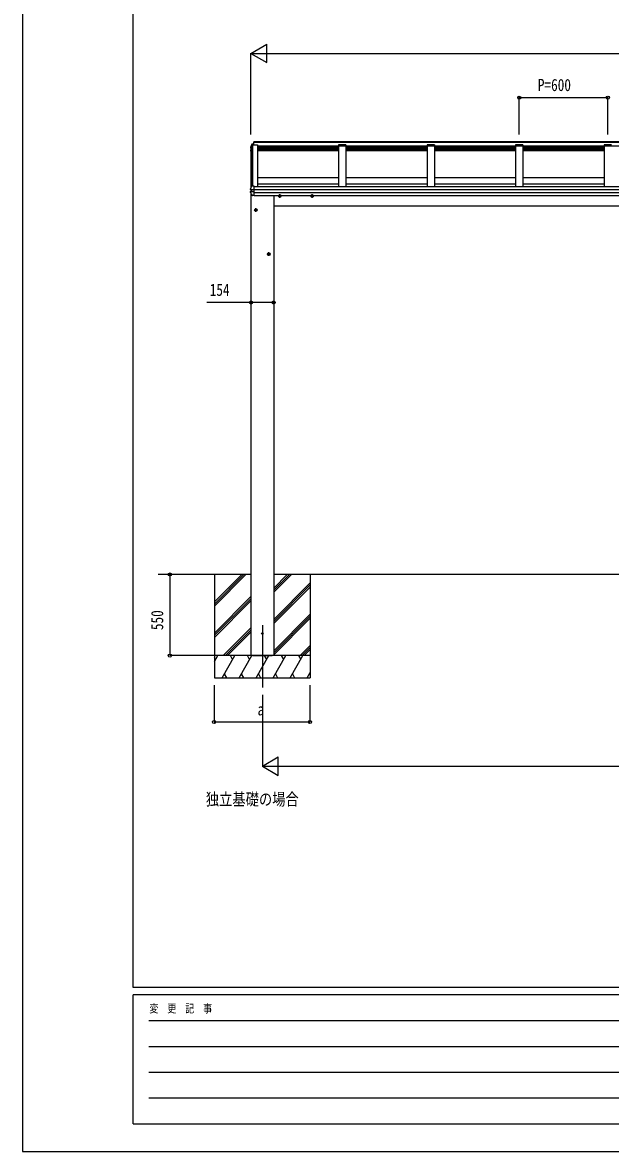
# Model space of a CAD drawing. Units: millimetres, scale not verified. Extents: x -10512 to 10512, y -7425 to 7425.
# Drawn here: x -10512 to -6528, y -7425 to 231 of the extents above; entities that cross this region are included whole.
import ezdxf
from ezdxf.enums import TextEntityAlignment as Align

# ---------------------------------------------------------------- set-up
doc = ezdxf.new("R2010")
doc.units = ezdxf.units.MM
doc.header["$LTSCALE"] = 40
for name, color, linetype in [('0-2_USER1', 3, 'Continuous'), ('0-4_YKK_12', 2, 'Continuous'), ('0-5_YKK_13', 4, 'Continuous'), ('0-6_YKK_A1', 4, 'Continuous'), ('0-7_YKK_D', 6, 'Continuous'), ('0-8_YKK_ZWAK', 7, 'Continuous')]:
    doc.layers.add(name, color=color, linetype=linetype)
doc.styles.add('ＭＳ ゴシック', font='')
doc.styles.get('ＭＳ ゴシック').set_extended_font_data('MS Gothic')

msp = doc.modelspace()

# ---------------------------------------------------------------- linework, layer by layer
at = {"layer": '0-4_YKK_12'}
for p, q in [((-8964.95, -863.31), (-8964.95, -872.7)), ((-8887.45, -3856.58), (-8887.45, -4277.66))]:
    msp.add_line(p, q, dxfattribs=at)
at = {"layer": '0-5_YKK_13'}
for p, q in [((-8958.13, -598.82), (-8956.93, -598.76)), ((-8956.78, -598.54), (-8957.15, -596.06)), ((-8956.93, -598.76), (-8957.15, -597.27)), ((-8945.95, -593), (-8957.11, -593.61)), ((-8945.95, -597.94), (-8956.78, -598.54)), ((-8956.78, -598.54), (-8956.78, -598.97)), ((-8956.78, -598.92), (-8945.95, -598.92)), ((-8945.95, -595.69), (-8945.95, -598.92)), ((-8945.95, -595.69), (-8945.95, -595.69)), ((-8967.83, -633.81), (-8967.83, -637.86)), ((-8967.78, -633.48), (-8967.79, -633.54)), ((-8967.42, -614.86), (-8967.42, -618.88)), ((-8964.95, -636.23), (-8966.77, -636.58)), ((-8966.37, -620.16), (-8964.95, -620.43)), ((-8964.95, -632.22), (-8966.09, -632.36)), ((-8965.8, -637.92), (-8964.95, -637.75)), ((-8964.95, -618.56), (-8965.52, -618.45)), ((-8964.95, -618.91), (-8965.52, -618.8)), ((-8967.99, -921.02), (-8967.99, -914.49)), ((-8967.52, -902.47), (-8967.52, -895.96)), ((-8959.95, -912.11), (-8967.18, -913.51)), ((-8966.66, -903.46), (-8966.72, -903.45)), ((-8966.66, -903.46), (-8966.65, -903.46)), ((-8959.4, -904.39), (-8965.78, -903.6)), ((-8959.95, -904.33), (-8959.95, -918.12)), ((-8942.95, -904.39), (-8957.74, -904.49)), ((-8942.95, -918.25), (-8957.74, -918.04)), ((-8942.95, -879.4), (-8942.95, -879.08)), ((-8942.95, -880.08), (-8942.95, -879.4)), ((-8942.95, -902.29), (-8942.95, -880.08)), ((-8942.95, -903.55), (-8942.95, -902.29)), ((-8942.95, -904.39), (-8942.95, -903.55)), ((-8942.95, -918.25), (-8942.95, -904.39)), ((-8942.95, -920.16), (-8942.95, -918.25)), ((-8955.33, -941.46), (-8955.32, -941.48)), ((-8942.95, -942.55), (-8954.54, -941.93)), ((-8942.95, -921.68), (-8942.95, -920.16)), ((-8942.95, -942.15), (-8942.95, -921.68)), ((-8942.95, -942.55), (-8942.95, -942.15)), ((-8780.96, -944.82), (-8757.96, -944.82)), ((-8769.46, -957.33), (-8769.46, -932.31)), ((-8560.96, -944.82), (-8537.96, -944.82)), ((-8549.46, -957.33), (-8549.46, -932.31)), ((-8942.46, -1039.82), (-8919.46, -1039.82)), ((-8930.96, -1052.33), (-8930.96, -1027.31)), ((-8855.46, -1339.82), (-8832.46, -1339.82)), ((-8843.96, -1352.33), (-8843.96, -1327.31))]:
    msp.add_line(p, q, dxfattribs=at)
for points in [[(-8959.76, -594.82), (-8964, -605.43), (-8967.35, -614.37), (-8967.41, -614.65), (-8967.42, -614.71)], [(-8959.76, -598.39), (-8960.75, -600.88), (-8961.74, -603.37), (-8962.71, -605.87), (-8963.66, -608.38), (-8964.6, -610.89), (-8965.53, -613.4), (-8966.45, -615.93), (-8967.35, -618.45)], [(-8945.95, -595.44), (-8957.15, -596.06), (-8957.15, -597.27), (-8958.27, -597.33)], [(-8956.85, -598.97), (-8956.93, -598.41), (-8956.93, -598.76)], [(-8967.79, -633.49), (-8967.82, -633.67), (-8967.82, -633.81)], [(-8967.66, -638.5), (-8966.19, -641.04), (-8964.95, -643.17)], [(-8967.42, -614.71), (-8967.42, -614.81), (-8967.42, -614.87)], [(-8967.47, -895.63), (-8967.52, -895.84), (-8967.52, -895.96)], [(-8959.59, -874.82), (-8960.62, -877.41), (-8961.65, -879.99), (-8962.65, -882.59), (-8963.64, -885.18), (-8964.62, -887.79), (-8965.58, -890.4), (-8966.53, -893.01), (-8967.47, -895.63)], [(-8964.18, -903.69), (-8965.41, -903.64), (-8966.65, -903.46)], [(-8959.4, -904.39), (-8959.15, -904.42), (-8959, -904.44)], [(-8942.95, -879.08), (-8956.95, -879.76), (-8956.95, -874.11), (-8958.71, -874.2)], [(-8769.46, -952.33), (-8775.96, -948.57), (-8775.96, -941.07), (-8769.46, -937.31)], [(-8769.46, -952.33), (-8762.96, -948.57), (-8762.96, -941.07), (-8769.46, -937.31)], [(-8549.46, -952.33), (-8555.96, -948.57), (-8555.96, -941.07), (-8549.46, -937.31)], [(-8549.46, -952.33), (-8542.96, -948.57), (-8542.96, -941.07), (-8549.46, -937.31)], [(-8930.96, -1047.33), (-8937.46, -1043.57), (-8937.46, -1036.07), (-8930.96, -1032.31)], [(-8930.96, -1047.33), (-8924.46, -1043.57), (-8924.46, -1036.07), (-8930.96, -1032.31)], [(-8843.96, -1347.33), (-8850.46, -1343.57), (-8850.46, -1336.07), (-8843.96, -1332.31)], [(-8843.96, -1347.33), (-8837.46, -1343.57), (-8837.46, -1336.07), (-8843.96, -1332.31)]]:
    msp.add_lwpolyline(points, dxfattribs=at)
for centre, radius in [((-8769.46, -944.82), 8.5), ((-8769.46, -944.82), 7.7), ((-8769.46, -944.82), 6.5), ((-8549.46, -944.82), 8.5), ((-8549.46, -944.82), 7.7), ((-8549.46, -944.82), 6.5), ((-8930.96, -1039.82), 8.5), ((-8930.96, -1039.82), 7.7), ((-8930.96, -1039.82), 6.5), ((-8843.96, -1339.82), 8.5), ((-8843.96, -1339.82), 7.7), ((-8843.96, -1339.82), 6.5), ((-8887.45, -3912.52), 5)]:
    msp.add_circle(centre, radius, dxfattribs=at)
for centre, radius, start, end in [((-8496.02, -785.38), 498.52, 158.04646, 160.43093), ((-8958.18, -599.02), 1.7, 92.9577, 157.99775), ((-8957.53, -596.19), 2.62, 80.76, 148.16555), ((-8958.11, -599.12), 0.3, 92.95769, 158.00506), ((-8966.53, -637.86), 1.3, 100.8784, 209.72862), ((-8966.52, -633.76), 1.3, 99.76805, 169.97457), ((-8966.13, -618.88), 1.3, 160.55137, 259.11062), ((-8966.07, -634.69), 2.32, 92.65141, 119.69627), ((-8965.75, -638.21), 0.299, 100.87832, 209.80871), ((-8533.19, -389.6), 499.04, 209.85327, 210.09589), ((-8533.19, -389.95), 499.04, 209.85327, 210.09589), ((-8965.46, -618.5), 0.299, 160.48478, 259.11069), ((-8965.46, -618.15), 0.3, 212.93591, 259.04607), ((-8967, -914.49), 0.998, 100.914, 179.94879), ((-8966.52, -902.47), 1, 180, 258.54639), ((-8960.29, -901.77), 16.37, 271.41275, 274.51688), ((-8958.66, -875.2), 1, 92.95955, 157.94622), ((-8966.99, -921.02), 1, 180, 210.67851), ((-8573.05, -687.32), 459.05, 210.67556, 213.61643), ((-8954.48, -940.93), 1, 213.61937, 266.89265)]:
    msp.add_arc(centre, radius, start, end, dxfattribs=at)
for centre, major_axis, ratio, start_param, end_param in [((-8958.95, -917.93), (1, 0.195), 0.067217, 3.1284981, 3.4826308), ((-8959.1, -896.87), (-9.96, 2.12), 0.734427, 1.7356015, 1.8609052), ((-8959.1, -925.65), (9.97, 1.96), 0.736539, 1.29146, 1.4167637)]:
    msp.add_ellipse(centre, major_axis=major_axis, ratio=ratio, start_param=start_param, end_param=end_param, dxfattribs=at)
at = {"layer": '0-6_YKK_A1'}
for p, q in [((-8964.95, -617.52), (-8957.83, -598.97)), ((-8957.95, -599.29), (-8957.95, -874.16)), ((-8957.83, -598.97), (-8920.95, -598.97)), ((-8952.25, -879.53), (-8952.25, -598.97)), ((-2945.95, -578.32), (-8945.95, -578.32)), ((-8945.95, -598.97), (-8945.95, -578.32)), ((-2945.95, -583.6), (-8945.95, -583.6)), ((-8945.95, -598.97), (-8945.95, -595.69)), ((-8920.95, -598.97), (-8920.95, -882.11)), ((-8920.95, -604.15), (-2945.95, -604.15)), ((-8920.95, -604.15), (-2945.95, -604.15)), ((-8920.95, -607.08), (-8370.95, -607.08)), ((-8320.95, -598.97), (-8370.95, -598.97)), ((-8370.95, -598.97), (-8370.95, -866.13)), ((-8320.95, -598.97), (-8370.95, -598.97)), ((-8370.95, -598.97), (-8370.95, -882.11)), ((-8320.95, -598.97), (-8320.95, -882.11)), ((-8320.95, -598.97), (-8320.95, -882.11)), ((-8320.95, -607.08), (-7770.95, -607.08)), ((-7720.95, -598.97), (-7770.95, -598.97)), ((-7770.95, -598.97), (-7770.95, -882.11)), ((-7720.95, -598.97), (-7720.95, -882.11)), ((-7720.95, -607.08), (-7170.95, -607.08)), ((-7120.95, -598.97), (-7170.95, -598.97)), ((-7170.95, -598.97), (-7170.95, -882.11)), ((-7120.95, -598.97), (-7120.95, -882.11)), ((-7120.95, -607.08), (-6570.95, -607.08)), ((-6520.95, -598.97), (-6570.95, -598.97)), ((-6570.95, -598.97), (-6570.95, -882.11)), ((-8964.95, -617.52), (-8964.95, -888.68)), ((-8920.95, -613.15), (-8370.95, -613.15)), ((-8920.95, -614.12), (-8370.95, -614.12)), ((-8920.95, -624.15), (-8370.95, -624.15)), ((-8920.95, -629.01), (-8370.95, -629.01)), ((-8920.95, -630.55), (-8370.95, -630.55)), ((-8920.95, -632.51), (-8370.95, -632.51)), ((-8920.95, -636.28), (-8370.95, -636.28)), ((-8320.95, -613.15), (-7770.95, -613.15)), ((-8320.95, -614.12), (-7770.95, -614.12)), ((-8320.95, -624.15), (-7770.95, -624.15)), ((-8320.95, -629.01), (-7770.95, -629.01)), ((-8320.95, -630.55), (-7770.95, -630.55)), ((-8320.95, -632.51), (-7770.95, -632.51)), ((-8320.95, -636.28), (-7770.95, -636.28)), ((-7720.95, -613.15), (-7170.95, -613.15)), ((-7720.95, -614.12), (-7170.95, -614.12)), ((-7720.95, -624.15), (-7170.95, -624.15)), ((-7720.95, -629.01), (-7170.95, -629.01)), ((-7720.95, -630.55), (-7170.95, -630.55)), ((-7720.95, -632.51), (-7170.95, -632.51)), ((-7720.95, -636.28), (-7170.95, -636.28)), ((-7120.95, -613.15), (-6570.95, -613.15)), ((-7120.95, -614.12), (-6570.95, -614.12)), ((-7120.95, -624.15), (-6570.95, -624.15)), ((-7120.95, -629.01), (-6570.95, -629.01)), ((-7120.95, -630.55), (-6570.95, -630.55)), ((-7120.95, -632.51), (-6570.95, -632.51)), ((-7120.95, -636.28), (-6570.95, -636.28)), ((-8920.95, -819.57), (-8370.95, -819.57)), ((-8320.95, -819.57), (-7770.95, -819.57)), ((-7720.95, -819.57), (-7170.95, -819.57)), ((-7120.95, -819.57), (-6570.95, -819.57)), ((-8942.95, -882.11), (-2948.95, -882.11)), ((-8942.95, -901.63), (-2948.95, -901.63)), ((-8920.95, -862.08), (-8370.95, -862.08)), ((-8320.95, -862.08), (-7770.95, -862.08)), ((-7720.95, -862.08), (-7170.95, -862.08)), ((-7120.95, -862.08), (-6570.95, -862.08)), ((-8964.45, -927.17), (-8964.45, -3512.52)), ((-8942.95, -921.74), (-2948.95, -921.74)), ((-8942.95, -941.1), (-2948.95, -941.1)), ((-8810.45, -941.1), (-8810.45, -3512.52)), ((-8810.45, -1012.52), (-3081.45, -1012.52)), ((-8964.45, -3512.52), (-9594.07, -3512.52)), ((-9212.45, -3514.66), (-9210.32, -3512.52)), ((-9212.45, -3512.52), (-9212.45, -4212.52)), ((-9212.45, -3698.5), (-9026.47, -3512.52)), ((-9212.45, -3712.65), (-9012.33, -3512.52)), ((-9212.45, -3726.79), (-8998.19, -3512.52)), ((-9212.45, -3514.66), (-9210.32, -3512.52)), ((-8964.45, -3512.52), (-8964.45, -4062.52)), ((-3081.45, -3512.52), (-8810.45, -3512.52)), ((-8810.45, -3633.16), (-8689.82, -3512.52)), ((-8810.45, -3619.01), (-8703.96, -3512.52)), ((-8810.45, -3604.87), (-8718.1, -3512.52)), ((-8810.45, -3512.52), (-8810.45, -4062.52)), ((-8562.45, -3512.52), (-8562.45, -4212.52)), ((-8810.45, -3817), (-8562.45, -3569)), ((-8810.45, -3831.14), (-8562.45, -3583.15)), ((-8810.45, -3845.29), (-8562.45, -3597.29)), ((-9212.45, -3910.63), (-8964.45, -3662.64)), ((-9212.45, -3924.78), (-8964.45, -3676.78)), ((-9212.45, -3938.92), (-8964.45, -3690.92)), ((-8810.45, -4029.13), (-8562.45, -3781.14)), ((-8810.45, -4043.28), (-8562.45, -3795.28)), ((-8810.45, -4057.42), (-8562.45, -3809.42)), ((-9152.21, -4062.52), (-8964.45, -3874.77)), ((-9138.07, -4062.52), (-8964.45, -3888.91)), ((-9123.92, -4062.52), (-8964.45, -3903.05)), ((-8631.71, -4062.52), (-8562.45, -3993.27)), ((-8617.57, -4062.52), (-8562.45, -4007.41)), ((-8603.42, -4062.52), (-8562.45, -4021.55)), ((-8562.45, -4062.52), (-9212.45, -4062.52)), ((-9212.45, -4102.62), (-9189.3, -4062.52)), ((-9204.3, -4088.51), (-9212.45, -4074.39)), ((-9160.43, -4212.52), (-9073.83, -4062.52)), ((-9088.83, -4088.51), (-9103.83, -4062.52)), ((-9044.96, -4212.52), (-8958.36, -4062.52)), ((-8973.36, -4088.51), (-8988.36, -4062.52)), ((-8954.95, -4062.52), (-8819.95, -4062.52)), ((-8929.49, -4212.52), (-8842.89, -4062.52)), ((-8857.89, -4088.51), (-8872.89, -4062.52)), ((-8814.02, -4212.52), (-8727.42, -4062.52)), ((-8742.42, -4088.51), (-8757.42, -4062.52)), ((-8698.55, -4212.52), (-8611.95, -4062.52)), ((-8641.95, -4062.52), (-8626.95, -4088.51)), ((-9145.44, -4186.55), (-9130.44, -4212.52)), ((-9029.96, -4186.54), (-9014.96, -4212.52)), ((-8914.49, -4186.54), (-8899.5, -4212.52)), ((-8799.02, -4186.55), (-8784.03, -4212.52)), ((-8683.55, -4186.55), (-8668.56, -4212.52)), ((-8583.08, -4212.52), (-8562.45, -4176.79)), ((-8568.08, -4186.55), (-8562.45, -4196.3)), ((-9212.45, -4212.52), (-8562.45, -4212.52))]:
    msp.add_line(p, q, dxfattribs=at)
at = {"layer": '0-7_YKK_D'}
for p, q in [((-8964.95, 21.68), (-8856.7, 84.18)), ((-8856.7, -40.82), (-8856.7, 84.18)), ((-8964.95, -528.32), (-8964.95, 22.68)), ((-8964.95, 21.68), (-8856.7, -40.82)), ((-8964.95, 21.68), (-8748.44, 21.68)), ((-8839.95, 21.68), (-3051.95, 21.68)), ((-7145.95, -528.32), (-7145.95, -277.32)), ((-7145.95, -278.32), (-6545.95, -278.32)), ((-6545.95, -528.32), (-6545.95, -277.32)), ((-9514.58, -3512.5), (-9514.58, -4062.5)), ((-9216.58, -4062.5), (-9515.58, -4062.5)), ((-9214.58, -4262.5), (-9214.58, -4513.5)), ((-8564.58, -4262.5), (-8564.58, -4513.5)), ((-8887.45, -4327.66), (-8887.45, -4813.52)), ((-9214.58, -4512.5), (-8564.58, -4512.5)), ((-8887.45, -4812.52), (-8779.2, -4750.02)), ((-8887.45, -4812.52), (-8779.2, -4875.02)), ((-8887.45, -4812.52), (-8670.94, -4812.52)), ((-8779.2, -4875.02), (-8779.2, -4750.02)), ((-8762.45, -4812.52), (-3129.45, -4812.52))]:
    msp.add_line(p, q, dxfattribs=at)
msp.add_lwpolyline([(-8810.45, -1667.7), (-8964.45, -1667.7), (-9264.12, -1667.7)], dxfattribs=at)
for centre in [(-7145.95, -278.32), (-6545.95, -278.32), (-8964.45, -1667.7), (-8810.45, -1667.7), (-9514.58, -3512.5), (-9514.58, -4062.5), (-9214.58, -4512.5), (-8564.58, -4512.5)]:
    msp.add_circle(centre, 10.62, dxfattribs=at)
at = {"layer": '0-8_YKK_ZWAK'}
for p, q in [((-9762.45, -6312.5), (-9762.45, 6937.5)), ((9737.55, -6312.5), (-9762.45, -6312.5)), ((-3262.45, -6362.5), (-9762.45, -6362.5)), ((-9762.45, -7237.5), (-9762.45, -6362.5)), ((-9656.2, -6537.5), (-3387.45, -6537.5)), ((-9656.2, -6712.5), (-3387.45, -6712.5)), ((-9656.2, -6887.5), (-3387.45, -6887.5)), ((-9656.2, -7062.5), (-3387.45, -7062.5)), ((-9762.45, -7237.5), (-3262.45, -7237.5))]:
    msp.add_line(p, q, dxfattribs=at)
msp.add_lwpolyline([(-10512.5, -7425), (10512.5, -7425), (10512.5, 7425), (-10512.5, 7425)], close=True, dxfattribs=at)

# ---------------------------------------------------------------- texts
at = {"layer": '0-2_USER1', "style": 'ＭＳ ゴシック', "width": 0.8}
msp.add_text('独立基礎の場合', height=82.48, dxfattribs=at).set_placement((-9270.5, -5102.5), align=Align.BOTTOM_LEFT)
at = {"layer": '0-7_YKK_D', "style": 'ＭＳ ゴシック', "width": 0.8}
for s, p in [('P=600', (-7019.95, -258.32)), ('154', (-9244.12, -1647.7)), ('a', (-8919.58, -4492.5))]:
    msp.add_text(s, height=82.48, dxfattribs=at).set_placement(p, align=Align.BOTTOM_LEFT)
msp.add_text('550', height=82.48, rotation=90, dxfattribs=at).set_placement((-9534.58, -3889.5), align=Align.BOTTOM_LEFT)
at = {"layer": '0-8_YKK_ZWAK', "style": 'ＭＳ ゴシック', "width": 0.8}
msp.add_text('変  更  記  事', height=54.99, dxfattribs=at).set_placement((-9653.28, -6500), align=Align.BOTTOM_LEFT)

doc.saveas('drawing.dxf')
